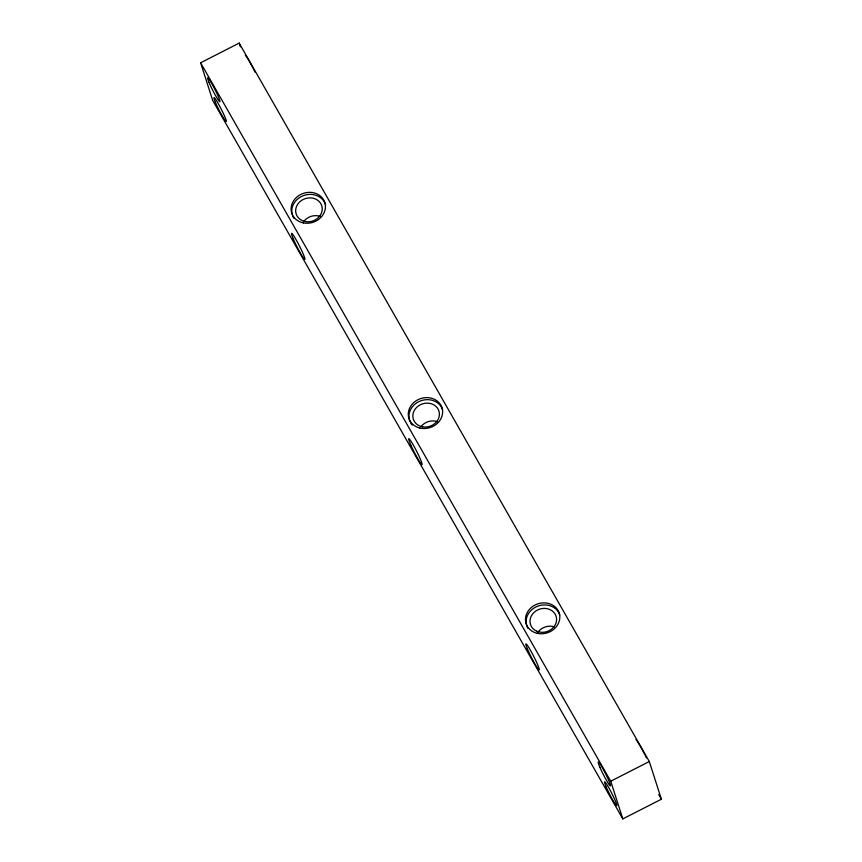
<?xml version="1.0" encoding="UTF-8"?>
<svg xmlns="http://www.w3.org/2000/svg" width="862" height="862" viewBox="0 0 862 862"><rect width="100%" height="100%" fill="white"/><g stroke="black" fill="none" stroke-linecap="round" stroke-linejoin="round"><path stroke-width="1.29" d="M200.609 62.786L239.183 43.1L649.291 761.523L661.391 799.214L622.817 818.9L212.709 100.477L200.609 62.786L610.727 781.22L622.817 818.9M610.727 781.22L649.291 761.523M658.73 794.538L661.391 799.214M239.183 43.1L240.39 46.871M635.941 739.467A17.369 1.519 63 0 1 644.916 754.853M645.412 755.866A17.369 1.519 63 0 1 646.392 757.87M245.261 55.146A17.369 1.519 63 0 1 255.141 72.289M303.392 222.019A13.447 11.809 -17.8 0 1 320.729 216.577M293.867 218.248A17.369 15.247 -17.8 0 1 292.671 215.866M292.25 214.606A17.369 15.247 -17.8 0 1 304.9 195.135A17.369 15.247 -17.8 0 1 325.642 205.07M421.022 426.647A13.447 11.809 -17.8 0 1 437.594 421.723M412.198 425.074A17.369 15.247 -17.8 0 1 410.657 422.865M410.064 421.68A17.369 15.247 -17.8 0 1 420.721 400.841A17.369 15.247 -17.8 0 1 442.648 409.773M537.963 632.234A13.447 11.809 -17.8 0 1 554.395 626.857M527.889 628.236A17.369 15.247 -17.8 0 1 537.069 606.428A17.369 15.247 -17.8 0 1 559.794 614.929M303.446 222.913A17.369 15.247 -17.8 0 0 324.985 203.023A17.369 15.247 -17.8 0 0 296.431 197.452A17.369 15.247 -17.8 0 0 303.446 222.913M419.826 428.005A17.369 15.247 -17.8 0 0 442.335 409.019A17.369 15.247 -17.8 0 0 414.234 402.155A17.369 15.247 -17.8 0 0 419.826 428.005M537.112 633.29A17.369 15.247 -17.8 0 0 559.492 614.175A17.369 15.247 -17.8 0 0 531.315 607.505A17.369 15.247 -17.8 0 0 537.112 633.29M599.974 767.492A13.447 1.174 63 0 0 610.339 785.918A13.447 1.174 63 0 0 602.721 768.43A13.447 1.174 63 0 0 599.974 767.492M606.083 786.715A13.447 1.174 63 0 0 616.589 805.679A13.447 1.174 63 0 0 609.434 788.881A13.447 1.174 63 0 0 606.083 786.715M209.078 82.569A13.447 1.174 63 0 0 219.616 101.641A13.447 1.174 63 0 0 212.569 84.993A13.447 1.174 63 0 0 209.078 82.569M215.349 102.147A13.447 1.174 63 0 0 225.93 121.413A13.447 1.174 63 0 0 219.077 105.067A13.447 1.174 63 0 0 215.349 102.147M293.317 238.979A14.568 1.271 63 0 0 304.652 259.333A14.568 1.271 63 0 0 296.733 240.854A14.568 1.271 63 0 0 293.317 238.979M411.099 445.622A14.568 1.271 63 0 0 422.024 464.629A14.568 1.271 63 0 0 413.103 444.706A14.568 1.271 63 0 0 411.099 445.622M527.253 648.526A14.568 1.271 63 0 0 538.793 669.699A14.568 1.271 63 0 0 531.714 652.534A14.568 1.271 63 0 0 527.253 648.526M305.008 221.502A13.447 11.809 -17.8 0 0 321.914 206.309A13.447 11.809 -17.8 0 0 299.911 201.697A13.447 11.809 -17.8 0 0 305.008 221.502M422.531 426.83A13.447 11.809 -17.8 0 0 439.006 411.271A13.447 11.809 -17.8 0 0 416.831 407.198A13.447 11.809 -17.8 0 0 422.531 426.83M536.875 631.253A13.447 11.809 -17.8 0 0 556.593 619.228A13.447 11.809 -17.8 0 0 536.423 610.619A13.447 11.809 -17.8 0 0 536.875 631.253"/></g></svg>
